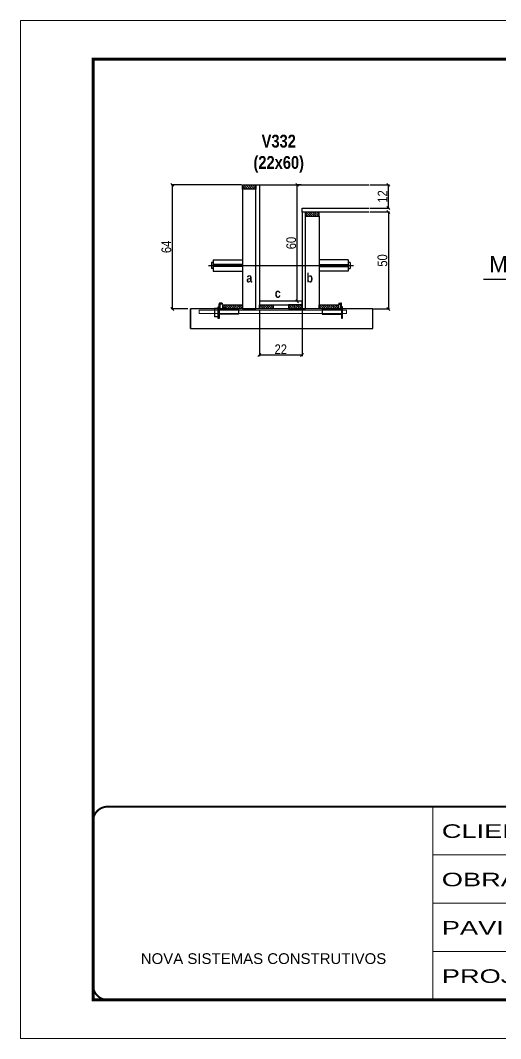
# Model space of a CAD drawing. Extents: x 13154 to 22413, y 1253 to 30260.
# Drawn here: x 17923 to 18418, y 23076 to 24126 of the extents above; entities that cross this region are included whole.
import ezdxf

# ---------------------------------------------------------------- set-up
doc = ezdxf.new("R2010")
doc.units = 0
for name, pattern in [('CONTINUO', [0]), ('DASHED', [0.75, 0.5, -0.25]), ('HIDDEN', [0.375, 0.25, -0.125])]:
    doc.linetypes.add(name, pattern=pattern)
for name, color, linetype in [('barrote', 251, 'Continuous'), ('COTA', 241, 'Continuous'), ('detalhes', 4, 'Continuous'), ('NOMENCLATURA', 7, 'Continuous'), ('Painéis', 200, 'Continuous'), ('presilha', 1, 'Continuous'), ('SARR_2.2x10', 60, 'Continuous'), ('SARR_2.2x7', 40, 'Continuous'), ('SARR_3.5x7', 81, 'Continuous'), ('TENSOR', 3, 'Continuous')]:
    doc.layers.add(name, color=color, linetype=linetype)
for name, color, linetype, lineweight in [('CONCRETO', 251, 'Continuous', 25), ('Folhas', 255, 'Continuous', 9), ('SARRAFO DE PRESSAO', 251, 'DASHED', 9), ('SCO-___-LAJ', 2, 'Continuous', 0)]:
    doc.layers.add(name, color=color, linetype=linetype, lineweight=lineweight)
doc.styles.add('ARIAL', font='arial.ttf')
doc.styles.add('COTA TECNICA 2X', font='techl___.ttf', dxfattribs={"height": 10})
doc.styles.get("Standard").update_dxf_attribs({"font": 'arial.ttf'})
doc.styles.add('TECNICA', font='techb___.ttf', dxfattribs={"height": 10})
doc.styles.add('Tecnologia', font='')
doc.styles.get('Tecnologia').set_extended_font_data('Forgotten Futurist')
doc.dimstyles.new('SECAO', dxfattribs={"dimscale": 0.333333, "dimtxt": 5, "dimasz": 9, "dimexe": 3, "dimexo": 3, "dimgap": 3, "dimtad": 1, "dimdec": 1, "dimlfac": 0.5, "dimzin": 12, "dimdsep": 46, "dimtxsty": 'COTA TECNICA 2X', "dimblk1": 'OBLIQUE', "dimblk2": 'OBLIQUE', "dimsah": 1, "dimcen": 0.9, "dimclrd": 4, "dimclre": 4, "dimclrt": 240, "dimadec": 1, "dimazin": 3, "dimtfac": 1, "dimtdec": 1, "dimtmove": 0, "dimatfit": 3, "dimfxl": 1, "dimtolj": 1, "dimtzin": 12, "dimarcsym": 0})

# ---------------------------------------------------------------- blocks, each defined once
blk = doc.blocks.new('9999999999')
at = {"color": 30, "linetype": 'CONTINUO'}
for p, q in [((98564.6, 34230.2), (98564.6, 34429.4)), ((98564.6, 34379.6), (99584, 34379.6)), ((98564.6, 34329.8), (99488, 34329.8)), ((98564.6, 34280), (99488, 34280))]:
    blk.add_line(p, q, dxfattribs=at)
at = {"color": 30, "linetype": 'CONTINUO', "const_width": 2}
blk.add_lwpolyline([(99584, 34230.2), (99584, 34414.4, 0.414214), (99569, 34429.4), (98229, 34429.4, 0.414214), (98214, 34414.4), (98214, 34245.2, 0.414214), (98229, 34230.2), (99584, 34230.2)], format="xyb", dxfattribs=at)
at = {"layer": 'Folhas'}
blk.add_lwpolyline([(98139, 34190.2), (99624, 34190.2), (99624, 35240.2), (98139, 35240.2)], close=True, dxfattribs=at)
at = {"layer": 'Folhas', "color": 30, "const_width": 3}
blk.add_lwpolyline([(98214, 34230.2), (99584, 34230.2), (99584, 35200.2), (98214, 35200.2)], close=True, dxfattribs=at)
at = {"color": 7, "linetype": 'Continuous', "ltscale": 5, "style": 'ARIAL'}
blk.add_text('NOVA SISTEMAS CONSTRUTIVOS', height=11.059, dxfattribs=at).set_placement((98263.2, 34267.2))
at = {"layer": 'Folhas', "color": 7, "style": 'Tecnologia', "width": 1.5}
for s, p in [('CLIENTE:', (98573.7, 34397.2)), ('OBRA:', (98573.7, 34347.3)), ('PAVIMENTO:', (98573.7, 34297.5)), ('PROJETO:', (98573.7, 34247.7))]:
    blk.add_text(s, height=14, dxfattribs=at).set_placement(p)
blk = doc.blocks.new('_Oblique')
at = {"color": 0, "linetype": 'ByBlock', "lineweight": -2}
blk.add_line((-0.5, -0.5), (0.5, 0.5), dxfattribs=at)
blk = doc.blocks.new('*D131')
at = {"layer": 'COTA', "color": 4, "lineweight": -2, "transparency": 16777216}
for p, q in [((18169.5, 23827.7), (18169.5, 23780.2)), ((18213.5, 23827.7), (18213.5, 23780.2)), ((18213.5, 23781.2), (18169.5, 23781.2))]:
    blk.add_line(p, q, dxfattribs=at)
at = {"layer": 'Defpoints', "color": 0, "transparency": 16777216}
for p in [(18169.5, 23828.7), (18213.5, 23828.7), (18169.5, 23781.2)]:
    blk.add_point(p, dxfattribs=at)
at = {"layer": 'COTA', "color": 4, "lineweight": -2, "transparency": 16777216, "xscale": 3, "yscale": 3, "zscale": 3, "rotation": 180}
blk.add_blockref('_Oblique', (18169.5, 23781.2), dxfattribs=at)
at = {"layer": 'COTA', "color": 4, "lineweight": -2, "transparency": 16777216, "xscale": 3, "yscale": 3, "zscale": 3}
blk.add_blockref('_Oblique', (18213.5, 23781.2), dxfattribs=at)
at = {"layer": 'COTA', "color": 240, "transparency": 16777216, "insert": (18191.5, 23787.2), "char_height": 10, "attachment_point": 5, "style": 'COTA TECNICA 2X'}
blk.add_mtext('\\A1;22', dxfattribs=at)
blk = doc.blocks.new('PRESILHA METÁLICA 1')
at = {"layer": 'presilha'}
for p, q in [((7.5, 10.6), (7.5, 19.9)), ((12, 21), (8.6, 21)), ((9, 11.6), (9, 18.9)), ((12, 19.5), (9.6, 19.5)), ((12, 21), (12, 19.5)), ((0, 13), (6, 13)), ((0, 13), (0, 0)), ((6, 0), (0, 0)), ((6, 15.5), (7.5, 15.5)), ((6, -2.5), (6, 15.5)), ((6, 13), (6, 0)), ((7.5, 15.5), (7.5, -2.5)), ((37.5, 4.1), (7.5, 4.1)), ((37.5, 11), (9.6, 11)), ((37.5, 11), (37.5, 4.1)), ((7.5, -2.5), (6, -2.5))]:
    blk.add_line(p, q, dxfattribs=at)
for centre, radius, start, end in [((8.6, 19.9), 1.14, 90, 180), ((9.6, 18.9), 0.57, 90, 180), ((9.6, 11.6), 0.57, 180, 270)]:
    blk.add_arc(centre, radius, start, end, dxfattribs=at)
blk = doc.blocks.new('PRESILHA METÁLICA 2')
at = {"layer": 'presilha'}
for p, q in [((-5.2, 23.5), (-5.2, 22)), ((-5.2, 23.5), (-1.9, 23.5)), ((-5.2, 22), (-2.8, 22)), ((-2.2, 14.1), (-2.2, 21.4)), ((0.8, 18), (-0.8, 18)), ((-0.8, 18), (-0.8, 0)), ((-0.8, 14.6), (-0.8, 22.4)), ((0.8, 0), (0.8, 18)), ((-30.8, 13.5), (-30.8, 6.6)), ((-30.8, 13.5), (-2.8, 13.5)), ((-30.8, 6.6), (-0.8, 6.6)), ((-0.8, 0), (0.8, 0))]:
    blk.add_line(p, q, dxfattribs=at)
for centre, radius, start, end in [((-2.8, 21.4), 0.57, 0, 90), ((-1.9, 22.4), 1.14, 0, 90), ((-2.8, 14.1), 0.57, 270, 0)]:
    blk.add_arc(centre, radius, start, end, dxfattribs=at)
blk = doc.blocks.new('*D132')
at = {"layer": 'COTA', "color": 4, "lineweight": -2, "transparency": 16777216}
for p, q in [((18283.2, 23928.7), (18303.5, 23928.7)), ((18302.5, 23928.7), (18302.5, 23828.7)), ((18287.3, 23828.7), (18303.5, 23828.7))]:
    blk.add_line(p, q, dxfattribs=at)
at = {"layer": 'Defpoints', "color": 0, "transparency": 16777216}
for p in [(18282.2, 23928.7), (18286.3, 23828.7), (18302.5, 23828.7)]:
    blk.add_point(p, dxfattribs=at)
at = {"layer": 'COTA', "color": 4, "lineweight": -2, "transparency": 16777216, "xscale": 3, "yscale": 3, "zscale": 3}
for p, rotation in [((18302.5, 23928.7), 90), ((18302.5, 23828.7), 270)]:
    blk.add_blockref('_Oblique', p, dxfattribs=dict(at, rotation=rotation))
at = {"layer": 'COTA', "color": 240, "transparency": 16777216, "insert": (18296.4, 23878.7), "char_height": 10, "attachment_point": 5, "rotation": 90, "style": 'COTA TECNICA 2X'}
blk.add_mtext('\\A1;50', dxfattribs=at)
blk = doc.blocks.new('*D133')
at = {"layer": 'COTA', "color": 4, "lineweight": -2, "transparency": 16777216}
for p, q in [((18283.2, 23956.7), (18303.5, 23956.7)), ((18302.5, 23932.7), (18302.5, 23956.7)), ((18283.2, 23932.7), (18303.5, 23932.7))]:
    blk.add_line(p, q, dxfattribs=at)
at = {"layer": 'Defpoints', "color": 0, "transparency": 16777216}
for p in [(18282.2, 23956.7), (18302.5, 23956.7), (18282.2, 23932.7)]:
    blk.add_point(p, dxfattribs=at)
at = {"layer": 'COTA', "color": 4, "lineweight": -2, "transparency": 16777216, "xscale": 3, "yscale": 3, "zscale": 3}
for p, rotation in [((18302.5, 23956.7), 90), ((18302.5, 23932.7), 270)]:
    blk.add_blockref('_Oblique', p, dxfattribs=dict(at, rotation=rotation))
at = {"layer": 'COTA', "color": 240, "transparency": 16777216, "insert": (18296.5, 23944.7), "char_height": 10, "attachment_point": 5, "rotation": 90, "style": 'COTA TECNICA 2X'}
blk.add_mtext('\\A1;12', dxfattribs=at)
blk = doc.blocks.new('*D134')
at = {"layer": 'COTA', "color": 4, "lineweight": -2, "transparency": 16777216}
for p, q in [((18150.9, 23956.7), (18078.6, 23956.7)), ((18079.6, 23956.7), (18079.6, 23828.7)), ((18095.7, 23828.7), (18078.6, 23828.7))]:
    blk.add_line(p, q, dxfattribs=at)
at = {"layer": 'Defpoints', "color": 0, "transparency": 16777216}
for p in [(18151.9, 23956.7), (18079.6, 23828.7), (18096.7, 23828.7)]:
    blk.add_point(p, dxfattribs=at)
at = {"layer": 'COTA', "color": 4, "lineweight": -2, "transparency": 16777216, "xscale": 3, "yscale": 3, "zscale": 3}
for p, rotation in [((18079.6, 23956.7), 90), ((18079.6, 23828.7), 270)]:
    blk.add_blockref('_Oblique', p, dxfattribs=dict(at, rotation=rotation))
at = {"layer": 'COTA', "color": 240, "transparency": 16777216, "insert": (18073.5, 23892.7), "char_height": 10, "attachment_point": 5, "rotation": 90, "style": 'COTA TECNICA 2X'}
blk.add_mtext('\\A1;64', dxfattribs=at)
blk = doc.blocks.new('*D978')
at = {"layer": 'COTA', "color": 4, "lineweight": -2, "transparency": 16777216}
for p, q in [((18212.5, 23956.7), (18207.4, 23956.7)), ((18208.4, 23836.7), (18208.4, 23956.7)), ((18212.5, 23836.7), (18207.4, 23836.7))]:
    blk.add_line(p, q, dxfattribs=at)
at = {"layer": 'Defpoints', "color": 0, "transparency": 16777216}
for p in [(18208.4, 23956.7), (18213.5, 23956.7), (18213.5, 23836.7)]:
    blk.add_point(p, dxfattribs=at)
at = {"layer": 'COTA', "color": 4, "lineweight": -2, "transparency": 16777216, "xscale": 3, "yscale": 3, "zscale": 3}
for p, rotation in [((18208.4, 23956.7), 90), ((18208.4, 23836.7), 270)]:
    blk.add_blockref('_Oblique', p, dxfattribs=dict(at, rotation=rotation))
at = {"layer": 'COTA', "color": 240, "transparency": 16777216, "insert": (18202.3, 23896.7), "char_height": 10, "attachment_point": 5, "rotation": 90, "style": 'COTA TECNICA 2X'}
blk.add_mtext('\\A1;60', dxfattribs=at)

msp = doc.modelspace()

# ---------------------------------------------------------------- hatches: boundary and pattern name
at = {"layer": 'SARR_2.2x10'}
h = msp.add_hatch(dxfattribs=at)
h.set_pattern_fill('ANSI31', color=256, scale=0.5, angle=90)
h.set_pattern_definition([(135, (51325.4241, -99683.4912), (-1.122532015, -1.122532015), [])])
h.paths.add_polyline_path([(18131.89, 23833.08), (18131.89, 23828.68), (18151.89, 23828.68), (18151.89, 23833.08)])
h = msp.add_hatch(dxfattribs=at)
h.set_pattern_fill('ANSI31', color=256, scale=0.5, angle=90)
h.set_pattern_definition([(135, (51424.6241, -99683.4912), (-1.122532015, -1.122532015), [])])
h.paths.add_polyline_path([(18231.09, 23833.08), (18231.09, 23828.68), (18251.09, 23828.68), (18251.09, 23833.08)])
at = {"layer": 'SARR_2.2x7'}
h = msp.add_hatch(dxfattribs=at)
h.set_pattern_fill('ANSI31', color=256, scale=0.5, angle=90)
h.set_pattern_definition([(135, (51319.4241, -99559.8912), (-1.122532015, -1.122532015), [])])
h.paths.add_polyline_path([(18165.89, 23956.68), (18165.89, 23952.28), (18151.89, 23952.28), (18151.89, 23956.68)])
h = msp.add_hatch(dxfattribs=at)
h.set_pattern_fill('ANSI31', color=256, scale=0.5, angle=90)
h.set_pattern_definition([(135, (51345.4241, -99587.8912), (-1.122532015, -1.122532015), [])])
h.paths.add_polyline_path([(18217.09, 23928.68), (18217.09, 23924.28), (18231.09, 23924.28), (18231.09, 23928.68)])
h = msp.add_hatch(dxfattribs=at)
h.set_pattern_fill('ANSI31', color=256, scale=0.5, angle=90)
h.set_pattern_definition([(135, (51405.0241, -99683.4912), (-1.122532015, -1.122532015), [])])
h.paths.add_polyline_path([(18183.49, 23828.68), (18183.49, 23833.08), (18169.49, 23833.08), (18169.49, 23828.68)])
h = msp.add_hatch(dxfattribs=at)
h.set_pattern_fill('ANSI31', color=256, scale=0.5, angle=90)
h.set_pattern_definition([(135, (51411.0241, -99683.4912), (-1.122532015, -1.122532015), [])])
h.paths.add_polyline_path([(18199.49, 23833.08), (18199.49, 23828.68), (18213.49, 23828.68), (18213.49, 23833.08)])

# ---------------------------------------------------------------- linework, layer by layer
at = {"ltscale": 3}
for p, q in [((18121.89, 23879.53), (18121.89, 23867.53)), ((18121.89, 23879.53), (18151.89, 23879.53)), ((18261.09, 23879.53), (18231.09, 23879.53)), ((18261.09, 23879.53), (18261.09, 23867.53)), ((18119.89, 23876.53), (18119.89, 23870.53)), ((18121.89, 23876.53), (18119.89, 23876.53)), ((18121.89, 23870.53), (18119.89, 23870.53)), ((18151.89, 23874.53), (18121.89, 23874.53)), ((18151.89, 23872.53), (18121.89, 23872.53)), ((18121.89, 23867.53), (18151.89, 23867.53)), ((18231.09, 23874.53), (18261.09, 23874.53)), ((18231.09, 23872.53), (18261.09, 23872.53)), ((18261.09, 23867.53), (18231.09, 23867.53)), ((18263.09, 23876.53), (18261.09, 23876.53)), ((18261.09, 23870.53), (18263.09, 23870.53)), ((18263.09, 23876.53), (18263.09, 23870.53))]:
    msp.add_line(p, q, dxfattribs=at)
at = {"layer": 'barrote'}
msp.add_lwpolyline([(18098.43, 23808.68), (18286.35, 23808.68), (18286.35, 23828.68), (18098.43, 23828.68)], close=True, dxfattribs=at)
at = {"layer": 'CONCRETO', "linetype": 'Continuous'}
msp.add_line((18169.49, 23956.68), (18282.18, 23956.68), dxfattribs=at)
at = {"layer": 'detalhes', "color": 250}
msp.add_line((18098.43, 23808.68), (18098.43, 23828.68), dxfattribs=at)
at = {"layer": 'NOMENCLATURA', "linetype": 'Continuous'}
msp.add_line((18400.46, 23859.45), (18465.74, 23859.45), dxfattribs=at)
at = {"layer": 'Painéis', "linetype": 'Continuous'}
for points in [[(18165.89, 23828.68), (18165.89, 23956.68), (18169.49, 23956.68), (18169.49, 23828.68)], [(18217.09, 23828.68), (18217.09, 23928.68), (18213.49, 23928.68), (18213.49, 23828.68)], [(18213.49, 23836.68), (18169.49, 23836.68), (18169.49, 23833.08), (18213.49, 23833.08)]]:
    msp.add_lwpolyline(points, close=True, dxfattribs=at)
at = {"layer": 'Painéis', "linetype": 'Continuous', "elevation": 0}
msp.add_lwpolyline([(18282.18, 23928.68), (18213.49, 23928.68), (18213.49, 23932.68), (18282.18, 23932.68)], dxfattribs=at)
at = {"layer": 'SARR_2.2x10'}
for points in [[(18131.89, 23833.08), (18151.89, 23833.08), (18151.89, 23828.68), (18131.89, 23828.68)], [(18231.09, 23833.08), (18251.09, 23833.08), (18251.09, 23828.68), (18231.09, 23828.68)]]:
    msp.add_lwpolyline(points, close=True, dxfattribs=at)
at = {"layer": 'SARR_2.2x7', "elevation": 0}
for points in [[(18151.89, 23956.68), (18165.89, 23956.68), (18165.89, 23952.28), (18151.89, 23952.28)], [(18231.09, 23928.68), (18217.09, 23928.68), (18217.09, 23924.28), (18231.09, 23924.28)]]:
    msp.add_lwpolyline(points, close=True, dxfattribs=at)
at = {"layer": 'SARR_2.2x7'}
for points in [[(18169.49, 23833.08), (18183.49, 23833.08), (18183.49, 23828.68), (18169.49, 23828.68)], [(18213.49, 23833.08), (18199.49, 23833.08), (18199.49, 23828.68), (18213.49, 23828.68)]]:
    msp.add_lwpolyline(points, close=True, dxfattribs=at)
at = {"layer": 'SARR_3.5x7'}
for points in [[(18165.89, 23952.28), (18151.89, 23952.28), (18151.89, 23828.68), (18165.89, 23828.68)], [(18217.09, 23924.28), (18231.09, 23924.28), (18231.09, 23828.68), (18217.09, 23828.68)]]:
    msp.add_lwpolyline(points, close=True, dxfattribs=at)
at = {"layer": 'SCO-___-LAJ', "color": 1}
msp.add_lwpolyline([(18107.43, 23827.35), (18259.2, 23827.35), (18259.2, 23824.15), (18107.43, 23824.15)], close=True, dxfattribs=at)
at = {"layer": 'TENSOR', "linetype": 'HIDDEN', "ltscale": 0.5}
msp.add_line((18116.89, 23873.53), (18266.39, 23873.53), dxfattribs=at)

# ---------------------------------------------------------------- block references
at = {"layer": 'presilha', "xscale": 0.6666666666666666, "yscale": 0.6666666666666666, "zscale": 0.6666666666666666}
for name, p in [('PRESILHA METÁLICA 1', (18123.02, 23820.71)), ('PRESILHA METÁLICA 2', (18254.76, 23819.05))]:
    msp.add_blockref(name, p, dxfattribs=at)
at = {"layer": 'SARRAFO DE PRESSAO', "color": 6, "linetype": 'ByBlock'}
msp.add_blockref('9999999999', (-80216.1, -11113.91), dxfattribs=at)

# ---------------------------------------------------------------- texts
at = {"layer": 'detalhes', "style": 'TECNICA'}
for s, p in [('a', (18156.01, 23856.01)), ('b', (18217.99, 23856)), ('c', (18185.35, 23840.15))]:
    msp.add_text(s, height=9.6, dxfattribs=at).set_placement(p)
at = {"layer": 'NOMENCLATURA', "linetype": 'Continuous'}
msp.add_text('M18', height=16.5, dxfattribs=at).set_placement((18406.5, 23866.65))
at = {"layer": 'NOMENCLATURA', "insert": (18189.39, 24008.37), "char_height": 13.2, "attachment_point": 2, "style": 'TECNICA'}
msp.add_mtext_dynamic_manual_height_columns('V332\\P(22x60)', width=300.2766, gutter_width=1, heights=[0], dxfattribs=at)

# ---------------------------------------------------------------- dimensions: what is measured, and where the dimension line sits
at = {"layer": 'COTA'}
for base, p1, p2, picture, middle in [((18079.57, 23828.68, 0), (18151.89, 23956.68), (18096.67, 23828.68, 0), '*D134', (18073.46, 23892.68, 0)), ((18208.41, 23956.68), (18213.49, 23836.68), (18213.49, 23956.68), '*D978', (18202.31, 23896.68)), ((18302.53, 23956.68), (18282.18, 23932.68), (18282.18, 23956.68), '*D133', (18296.47, 23944.68)), ((18302.53, 23828.68, 0), (18282.18, 23928.68), (18286.3, 23828.68, 0), '*D132', (18296.42, 23878.68, 0))]:
    dim = msp.add_linear_dim(base=base, p1=p1, p2=p2, angle=90, dimstyle='SECAO', dxfattribs=at)
    dim.commit()
    dim.dimension.update_dxf_attribs({"geometry": picture, "text_midpoint": middle})
dim = msp.add_linear_dim(base=(18169.49, 23781.21), p1=(18213.49, 23828.68), p2=(18169.49, 23828.68), angle=180, dimstyle='SECAO', dxfattribs=at)
dim.commit()
dim.dimension.update_dxf_attribs({"geometry": '*D131', "text_midpoint": (18191.49, 23781.21), "dimtype": 160})

doc.saveas('drawing.dxf')
